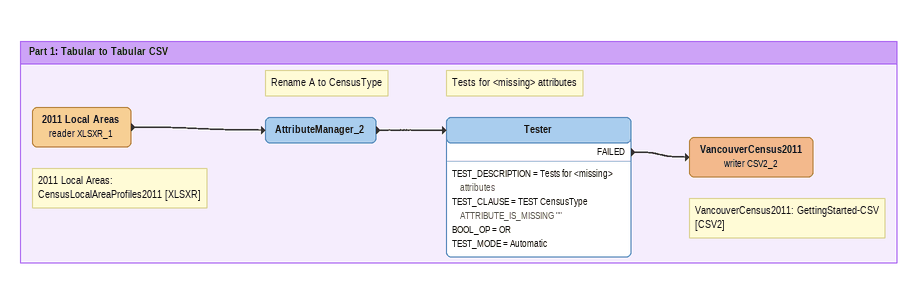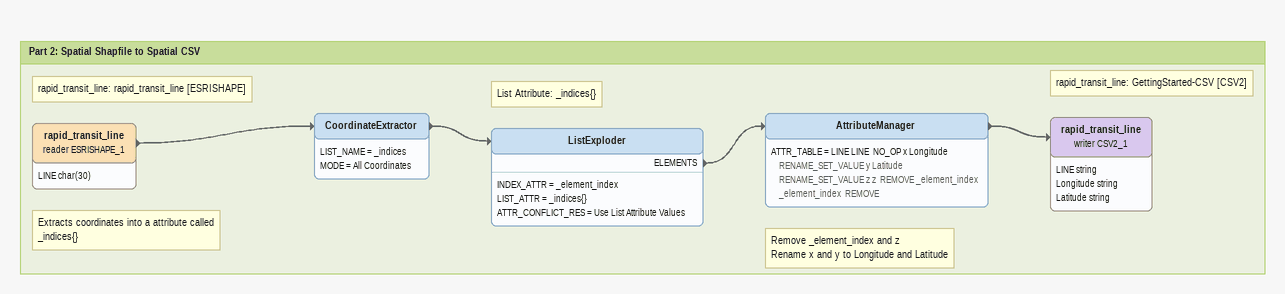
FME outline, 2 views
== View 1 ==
Bookmark: Part 1: Tabular to Tabular CSV
Note: 2011 Local Areas: CensusLocalAreaProfiles2011 [XLSXR]
2011 Local Areas (reader XLSXR_1)
    -> AttributeManager_2
Note: Rename A to CensusType
AttributeManager_2
    -> Tester
Note: Tests for <missing> attributes
Tester
    TEST_DESCRIPTION = Tests for <missing> attributes
    TEST_CLAUSE = TEST CensusType ATTRIBUTE_IS_MISSING ""
    BOOL_OP = OR
    TEST_MODE = Automatic
    FAILED -> VancouverCensus2011 (writer CSV2_2)
Note: VancouverCensus2011: GettingStarted-CSV [CSV2]
VancouverCensus2011 (writer CSV2_2)

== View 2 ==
Bookmark: Part 2: Spatial Shapfile to Spatial CSV
Note: rapid_transit_line: rapid_transit_line [ESRISHAPE]
rapid_transit_line (reader ESRISHAPE_1)
    attributes: LINE char(30)
    -> CoordinateExtractor
Note: Extracts coordinates into a attribute called _indices{}
CoordinateExtractor
    LIST_NAME = _indices
    MODE = All Coordinates
    -> ListExploder
Note: List Attribute: _indices{}
ListExploder
    INDEX_ATTR = _element_index
    LIST_ATTR = _indices{}
    ATTR_CONFLICT_RES = Use List Attribute Values
    ELEMENTS -> AttributeManager
Note: Remove _element_index and z / Rename x and y to Longitude and Latitude
AttributeManager
    ATTR_TABLE = LINE LINE  NO_OP x Longitude  RENAME_SET_VALUE y Latitude  RENAME_SET_VALUE z z  REMOVE _element_index _element_index  REMOVE
    -> rapid_transit_line (writer CSV2_1)
Note: rapid_transit_line: GettingStarted-CSV [CSV2]
rapid_transit_line (writer CSV2_1)
    attributes: LINE string, Longitude string, Latitude string
